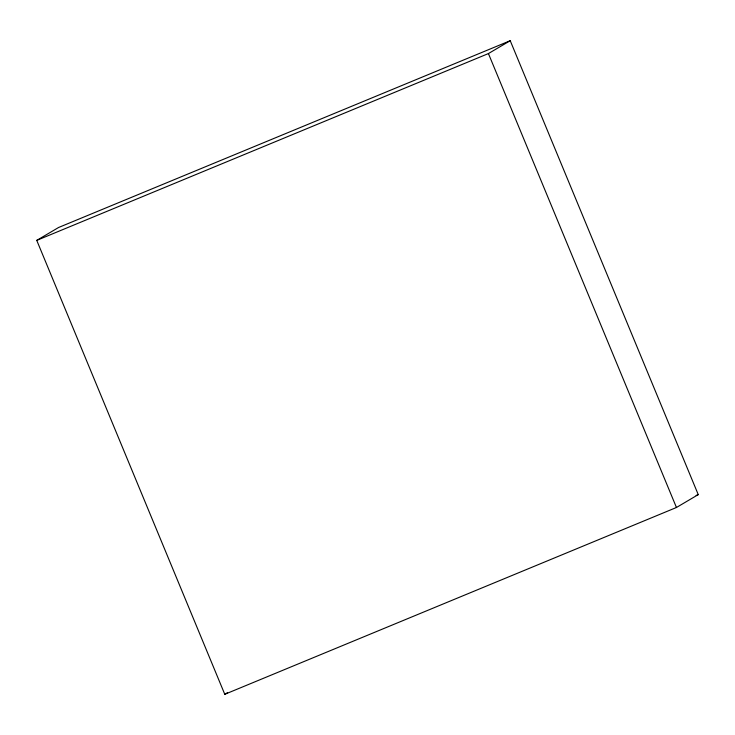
<?xml version="1.0" encoding="UTF-8"?>
<svg xmlns="http://www.w3.org/2000/svg" width="735" height="735" viewBox="0 0 735 735"><rect width="100%" height="100%" fill="white"/><g stroke="black" fill="none" stroke-linecap="round" stroke-linejoin="round"><path stroke-width="1.1" d="M36.75 240.382L58.552 227.51L510.228 40.701L698.25 494.618L676.448 507.49L224.772 694.299L36.75 240.382L488.426 53.572L510.228 40.701M224.772 694.299L227.611 692.618M696.128 495.491L698.25 494.618M488.426 53.572L676.448 507.49"/></g></svg>
